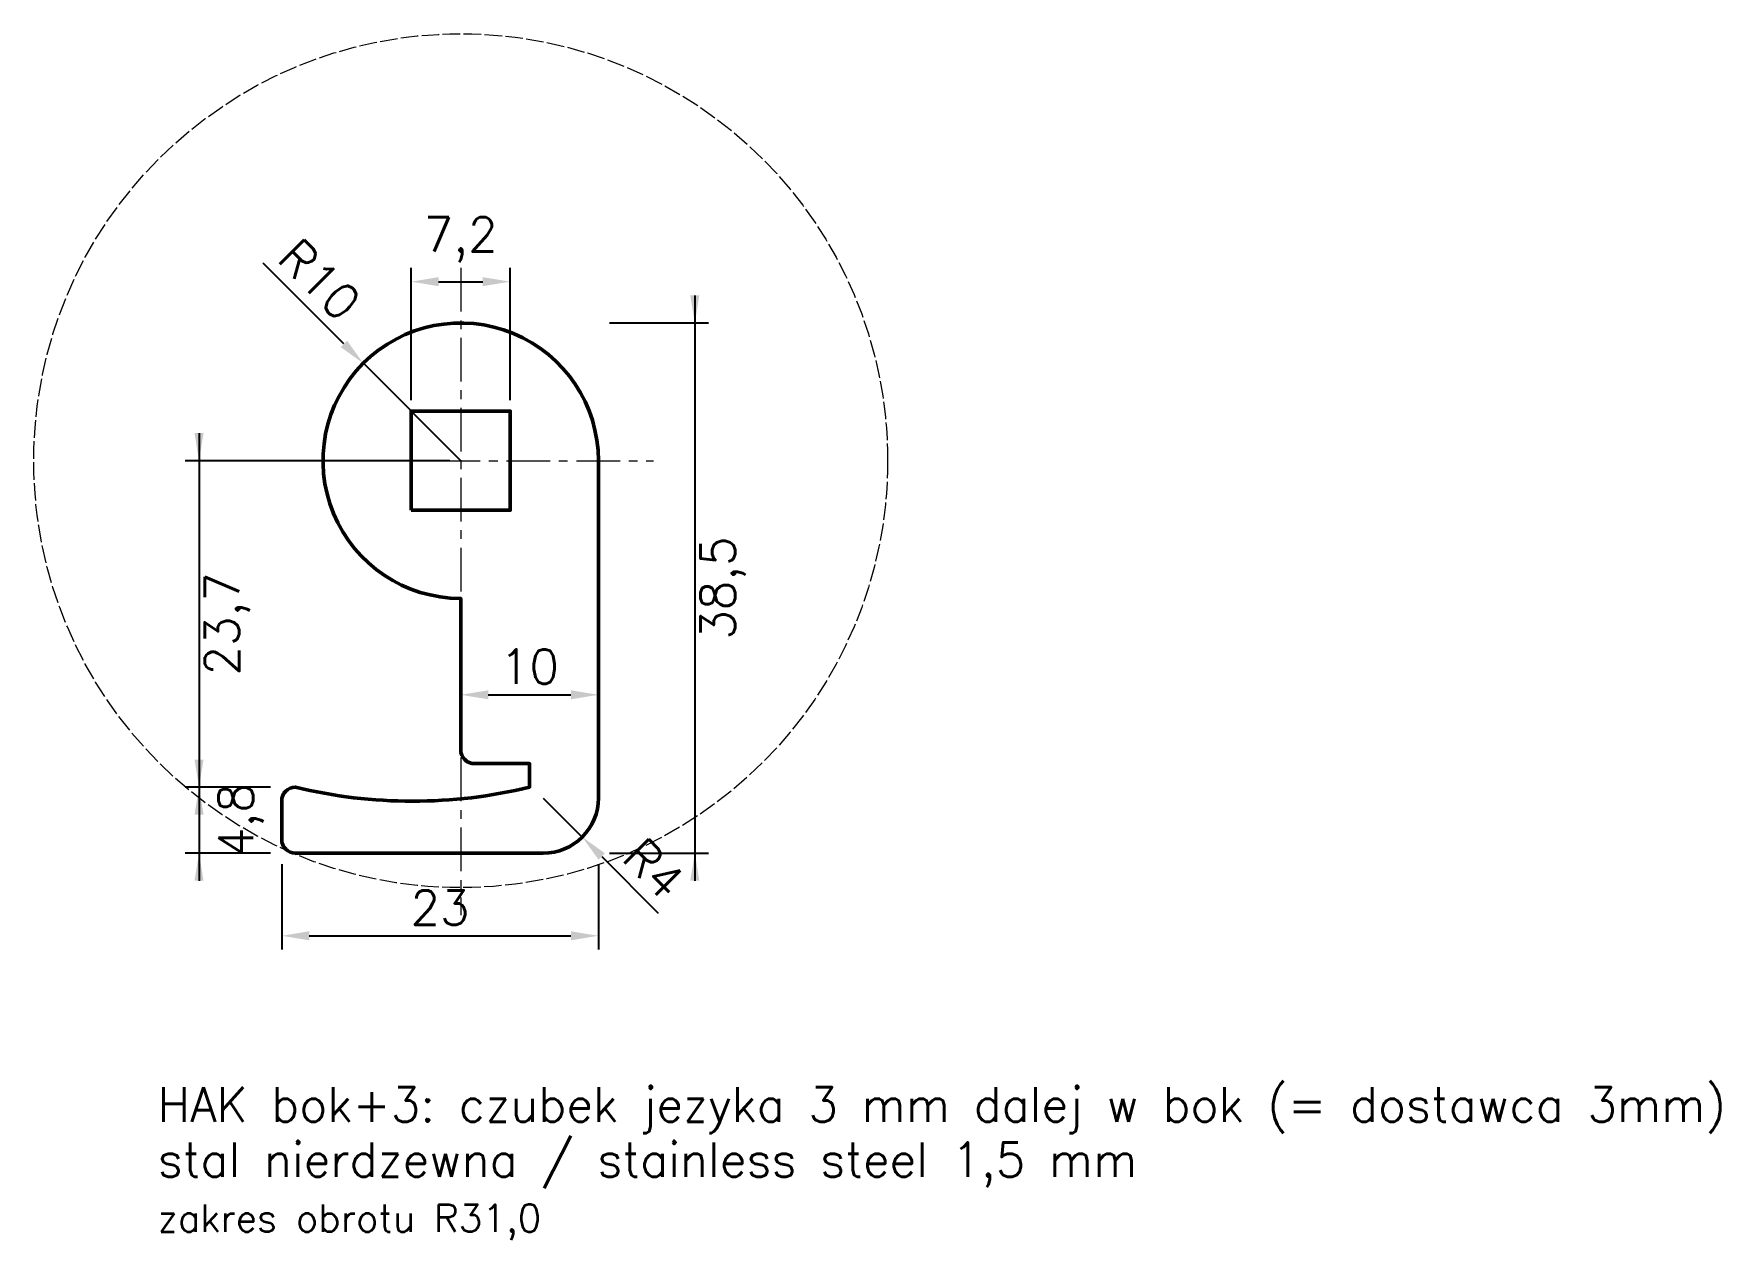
# Model space of a CAD drawing. Header units: millimetres. Extents: x -31 to 91, y -57 to 31.
import ezdxf

# ---------------------------------------------------------------- set-up
doc = ezdxf.new("R2010")
doc.units = ezdxf.units.MM
doc.linetypes.add('CENTER', pattern=[5.08, 3.175, -0.635, 0.635, -0.635])
doc.linetypes.add('DASHED', pattern=[1.524, 1.27, -0.254])
for name, color, linetype, lineweight in [('KONTUR', 7, 'Continuous', 50), ('OPISY', 2, 'Continuous', 18), ('OSIE', 1, 'CENTER', 18), ('OTWOR', 7, 'Continuous', 50), ('WYMIARY', 3, 'Continuous', 18), ('ZAKRES_OBROTU', 8, 'DASHED', 13)]:
    doc.layers.add(name, color=color, linetype=linetype, lineweight=lineweight)
doc.styles.get("Standard").update_dxf_attribs({"font": 'simplex.shx'})
doc.dimstyles.new('HAK', dxfattribs={"dimtxt": 2.5, "dimasz": 2, "dimexe": 1, "dimexo": 0.8, "dimgap": 0.8, "dimtad": 1, "dimdec": 1, "dimtxsty": 'Standard', "dimcen": 2.5, "dimclrd": 3, "dimclre": 3, "dimclrt": 3, "dimazin": 3, "dimtfac": 1, "dimtmove": 0, "dimatfit": 3})

msp = doc.modelspace()

# ---------------------------------------------------------------- linework, layer by layer
at = {"layer": 'KONTUR'}
msp.add_lwpolyline([(10, 0), (10, -24.5, -0.414214), (6, -28.5), (-12, -28.5, -0.414214), (-13, -27.5), (-13, -24.7, -0.414214), (-12, -23.7, 0.120824), (5, -23.7), (5, -22), (1, -22, -0.414214), (0, -21), (0, -10, -2.414214)], format="xyb", close=True, dxfattribs=at)
at = {"layer": 'OSIE'}
for p, q in [((0, 14), (0, -33)), ((-17, 0), (14, 0))]:
    msp.add_line(p, q, dxfattribs=at)
at = {"layer": 'OTWOR'}
msp.add_lwpolyline([(-3.6, -3.6), (3.6, -3.6), (3.6, 3.6), (-3.6, 3.6)], close=True, dxfattribs=at)
at = {"layer": 'ZAKRES_OBROTU'}
msp.add_circle((0, 0), 31, dxfattribs=at)

# ---------------------------------------------------------------- texts
at = {"layer": 'OPISY'}
for s, p in [('HAK bok+3: czubek jezyka 3 mm dalej w bok (= dostawca 3mm)', (-22, -48)), ('stal nierdzewna / stainless steel 1,5 mm', (-22, -52))]:
    msp.add_text(s, height=2.5, dxfattribs=at).set_placement(p)
at = {"layer": 'ZAKRES_OBROTU'}
msp.add_text('zakres obrotu R31,0', height=2, dxfattribs=at).set_placement((-22, -56))

# ---------------------------------------------------------------- dimensions: what is measured, and where the dimension line sits
at = {"layer": 'WYMIARY'}
for base, p1, p2 in [((-3.6, 13), (-3.6, 3.6), (3.6, 3.6)), ((0, -17), (0, -15), (10, -15)), ((-13, -34.5), (-13, -28.5), (10, -28.5))]:
    msp.add_linear_dim(base=base, p1=p1, p2=p2, dimstyle='HAK', dxfattribs=at).render()
for center, mpoint in [((0, 0), (-7.07, 7.07)), ((6, -24.5), (8.83, -27.33))]:
    msp.add_radius_dim(center=center, mpoint=mpoint, dimstyle='HAK', dxfattribs=at).render()
for base, p1, p2 in [((17, 10), (10, 10), (10, -28.5)), ((-19, 0), (0, 0), (-13, -23.7)), ((-19, -23.7), (-13, -23.7), (-13, -28.5))]:
    msp.add_linear_dim(base=base, p1=p1, p2=p2, angle=90, dimstyle='HAK', dxfattribs=at).render()

doc.saveas('drawing.dxf')
